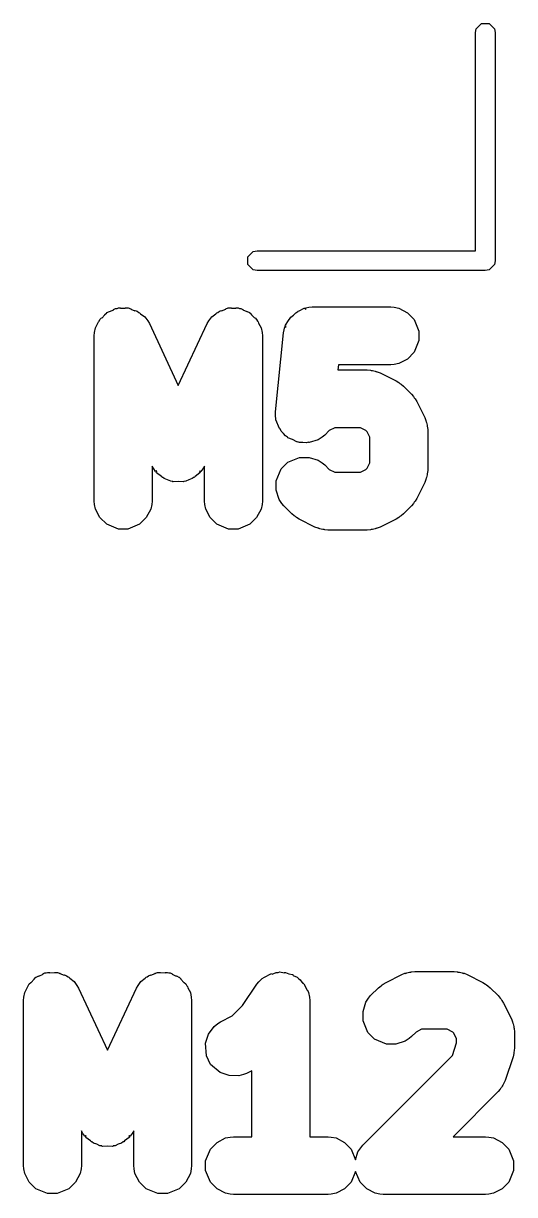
# Model space of a CAD drawing. Header units: millimetres. Extents: x 102.9 to 147, y -135 to -49.9.
# Drawn here: x 111.24 to 114.21, y -118.11 to -111.02 of the extents above; entities that cross this region are included whole.
import ezdxf

# ---------------------------------------------------------------- set-up
doc = ezdxf.new("R2010")
doc.units = ezdxf.units.MM
doc.layers.add('F.Silkscreen', color=41, linetype='CONTINUOUS', true_color=0xf2eda1)

msp = doc.modelspace()

# ---------------------------------------------------------------- linework, layer by layer
at = {"layer": 'F.Silkscreen', "linetype": 'CONTINUOUS'}
for p, q in [((113.9731, -111.057039), (114.005572, -111.024567)), ((114.005572, -111.024567), (114.051494, -111.024567)), ((114.051494, -111.024567), (114.083966, -111.057039)), ((113.968533, -111.08), (113.9731, -111.057039)), ((113.968533, -112.4), (113.968533, -111.08)), ((114.083966, -111.057039), (114.088533, -111.08)), ((114.088533, -111.08), (114.088533, -112.46)), ((112.5931, -112.437039), (112.625572, -112.404567)), ((112.5931, -112.482961), (112.5931, -112.437039)), ((112.625572, -112.404567), (112.648533, -112.4)), ((112.648533, -112.4), (113.968533, -112.4)), ((112.625572, -112.515433), (112.5931, -112.482961)), ((114.083966, -112.482961), (114.051494, -112.515433)), ((114.088533, -112.46), (114.083966, -112.482961)), ((112.648533, -112.52), (112.625572, -112.515433)), ((114.028533, -112.52), (112.648533, -112.52)), ((114.051494, -112.515433), (114.028533, -112.52)), ((111.710136, -112.807693), (111.728788, -112.787327)), ((111.727937, -112.786476), (111.7396, -112.774814)), ((111.728788, -112.787327), (111.727937, -112.786476)), ((111.7396, -112.774814), (111.740643, -112.774381)), ((111.740643, -112.774381), (111.741406, -112.773549)), ((111.741406, -112.773549), (111.756353, -112.766573)), ((111.756353, -112.766573), (111.756862, -112.767664)), ((111.756862, -112.767664), (111.782368, -112.757099)), ((111.781347, -112.75491), (111.793426, -112.749273)), ((111.782368, -112.757099), (111.781347, -112.75491)), ((111.793426, -112.749273), (111.802197, -112.748887)), ((111.802197, -112.748887), (111.810308, -112.745528)), ((111.810308, -112.745528), (111.823636, -112.745528)), ((111.823636, -112.745528), (111.823636, -112.747944)), ((111.823636, -112.747944), (111.851217, -112.746731)), ((111.851217, -112.746731), (111.851217, -112.745528)), ((111.851217, -112.745528), (111.86771, -112.745528)), ((111.86771, -112.745528), (111.868754, -112.74596)), ((111.868754, -112.74596), (111.869888, -112.745911)), ((111.869888, -112.745911), (111.869889, -112.745911)), ((111.869889, -112.745911), (111.885391, -112.751548)), ((111.885391, -112.751548), (111.884979, -112.75268)), ((111.884979, -112.75268), (111.910484, -112.763245)), ((111.910484, -112.763245), (111.911311, -112.760974)), ((111.911311, -112.760974), (111.923839, -112.76553)), ((111.923839, -112.76553), (111.933517, -112.772785)), ((111.933517, -112.772785), (111.938421, -112.774817)), ((111.938421, -112.774817), (111.944994, -112.78139)), ((111.944994, -112.78139), (111.970289, -112.800354)), ((112.374396, -112.800352), (112.399696, -112.781383)), ((112.399696, -112.781383), (112.406267, -112.774814)), ((112.406267, -112.774814), (112.411166, -112.772784)), ((112.411166, -112.772784), (112.420843, -112.76553)), ((112.420843, -112.76553), (112.43337, -112.760974)), ((112.43337, -112.760974), (112.434196, -112.763246)), ((112.434196, -112.763246), (112.459704, -112.75268)), ((112.459293, -112.751548), (112.474795, -112.745911)), ((112.459704, -112.75268), (112.459293, -112.751548)), ((112.474795, -112.745911), (112.475928, -112.74596)), ((112.475928, -112.74596), (112.476974, -112.745528)), ((112.476974, -112.745528), (112.493467, -112.745528)), ((112.493467, -112.745528), (112.493467, -112.746731)), ((112.493467, -112.746731), (112.521048, -112.747944)), ((112.521048, -112.747944), (112.521048, -112.745528)), ((112.521048, -112.745528), (112.534376, -112.745528)), ((112.534376, -112.745528), (112.542486, -112.748887)), ((112.542486, -112.748887), (112.551258, -112.749273)), ((112.551258, -112.749273), (112.563337, -112.75491)), ((112.563337, -112.75491), (112.562314, -112.7571)), ((112.562314, -112.7571), (112.587818, -112.767664)), ((112.587818, -112.767664), (112.588328, -112.766572)), ((112.588328, -112.766572), (112.603276, -112.773548)), ((112.603276, -112.773548), (112.604041, -112.774383)), ((112.604041, -112.774383), (112.605087, -112.774817)), ((112.605087, -112.774817), (112.616749, -112.786479)), ((112.616749, -112.786479), (112.615897, -112.78733)), ((112.615897, -112.78733), (112.634542, -112.807691)), ((112.852448, -112.801973), (112.868123, -112.789146)), ((112.868123, -112.789146), (112.882456, -112.774815)), ((112.882456, -112.774815), (112.895675, -112.767748)), ((112.895114, -112.767062), (112.896911, -112.765593)), ((112.895675, -112.767748), (112.895114, -112.767062)), ((112.896911, -112.765593), (112.903324, -112.763659)), ((112.903324, -112.763659), (112.933643, -112.747452)), ((112.933643, -112.747452), (112.938883, -112.746409)), ((112.938883, -112.746409), (112.940109, -112.752569)), ((112.940109, -112.752569), (112.945532, -112.750934)), ((112.944414, -112.745309), (112.962358, -112.74174)), ((112.945532, -112.750934), (112.944414, -112.745309)), ((112.962358, -112.74174), (112.981866, -112.739819)), ((112.981866, -112.739819), (113.458056, -112.739819)), ((113.458056, -112.739819), (113.477565, -112.74174)), ((113.477565, -112.74174), (113.506266, -112.747449)), ((113.506266, -112.747449), (113.557468, -112.774817)), ((113.557468, -112.774817), (113.598058, -112.815407)), ((111.66593, -112.89531), (111.671639, -112.866609)), ((111.671639, -112.866609), (111.68654, -112.838729)), ((111.68654, -112.838729), (111.68972, -112.829987)), ((111.68972, -112.829987), (111.693306, -112.82607)), ((111.693306, -112.82607), (111.699004, -112.815411)), ((111.699004, -112.815411), (111.708428, -112.805986)), ((111.708428, -112.805986), (111.710136, -112.807693)), ((111.970289, -112.800354), (111.9876, -112.823949)), ((111.9876, -112.823949), (111.997591, -112.840815)), ((111.997591, -112.840815), (112.172341, -113.21528)), ((112.172341, -113.21528), (112.347093, -112.840813)), ((112.347093, -112.840813), (112.357085, -112.823946)), ((112.357085, -112.823946), (112.374396, -112.800352)), ((112.634542, -112.807691), (112.636252, -112.805982)), ((112.636252, -112.805982), (112.645677, -112.815407)), ((112.645677, -112.815407), (112.65138, -112.826077)), ((112.65138, -112.826077), (112.654966, -112.829993)), ((112.654966, -112.829993), (112.654966, -112.829994)), ((112.654966, -112.829994), (112.65814, -112.838725)), ((112.65814, -112.838725), (112.673045, -112.866609)), ((112.673045, -112.866609), (112.678754, -112.89531)), ((112.811588, -112.878184), (112.816925, -112.860685)), ((112.816925, -112.860685), (112.822412, -112.862358)), ((112.818568, -112.855295), (112.820127, -112.850185)), ((112.824577, -112.857128), (112.818568, -112.855295)), ((112.820127, -112.850185), (112.839284, -112.821608)), ((112.822412, -112.862358), (112.824577, -112.857128)), ((112.839284, -112.821608), (112.841843, -112.815429)), ((112.841843, -112.815429), (112.843484, -112.813787)), ((112.843484, -112.813787), (112.844109, -112.814411)), ((112.844109, -112.814411), (112.852448, -112.801973)), ((113.598058, -112.815407), (113.627347, -112.886118)), ((111.664009, -112.914819), (111.66593, -112.89531)), ((111.664009, -113.914819), (111.664009, -112.914819)), ((112.678754, -112.89531), (112.680675, -112.914819)), ((112.680675, -112.914819), (112.680675, -113.914819)), ((112.760115, -113.373596), (112.807734, -112.897406)), ((112.807734, -112.897406), (112.811588, -112.878184)), ((113.627347, -112.886118), (113.627347, -112.94352)), ((113.627347, -112.94352), (113.598058, -113.014231)), ((113.557468, -113.054821), (113.506266, -113.082189)), ((113.598058, -113.014231), (113.557468, -113.054821)), ((113.140239, -113.089819), (113.137144, -113.120771)), ((113.137144, -113.120771), (113.315199, -113.120771)), ((113.458056, -113.089819), (113.140239, -113.089819)), ((113.315199, -113.120771), (113.334688, -113.122688)), ((113.334688, -113.122688), (113.338372, -113.12342)), ((113.338372, -113.12342), (113.338108, -113.124746)), ((113.338108, -113.124746), (113.346925, -113.12451)), ((113.346925, -113.12451), (113.355099, -113.126748)), ((113.355099, -113.126748), (113.363412, -113.128402)), ((113.363412, -113.128402), (113.371185, -113.132556)), ((113.371185, -113.132556), (113.371543, -113.131251)), ((113.371543, -113.131251), (113.375167, -113.132244)), ((113.375167, -113.132244), (113.393461, -113.139246)), ((113.393461, -113.139246), (113.488699, -113.186865)), ((113.477565, -113.087898), (113.458056, -113.089819)), ((113.506266, -113.082189), (113.477565, -113.087898)), ((113.488699, -113.186865), (113.50529, -113.197309)), ((113.50529, -113.197309), (113.511988, -113.202507)), ((113.511988, -113.202507), (113.519026, -113.20721)), ((113.519026, -113.20721), (113.534181, -113.219646)), ((113.534181, -113.219646), (113.5818, -113.267265)), ((113.5818, -113.267265), (113.594239, -113.282423)), ((113.594239, -113.282423), (113.598942, -113.289462)), ((113.598942, -113.289462), (113.604135, -113.296153)), ((113.604135, -113.296153), (113.614581, -113.312747)), ((113.614581, -113.312747), (113.6622, -113.407985)), ((112.760086, -113.3932), (112.760115, -113.373596)), ((112.762911, -113.422327), (112.760086, -113.3932)), ((112.785051, -113.476), (112.762911, -113.422327)), ((113.6622, -113.407985), (113.669207, -113.426297)), ((113.670199, -113.42992), (113.668895, -113.430276)), ((113.668895, -113.430276), (113.673045, -113.43804)), ((113.669207, -113.426297), (113.670199, -113.42992)), ((112.787563, -113.47907), (112.785051, -113.476)), ((112.789042, -113.477859), (112.787563, -113.47907)), ((112.794245, -113.490421), (112.789042, -113.477859)), ((112.808572, -113.504748), (112.794245, -113.490421)), ((112.821399, -113.520425), (112.808572, -113.504748)), ((113.08553, -113.487214), (113.057991, -113.514753)), ((113.118416, -113.470771), (113.08553, -113.487214)), ((113.273887, -113.470771), (113.118416, -113.470771)), ((113.306773, -113.487214), (113.273887, -113.470771)), ((113.314232, -113.494673), (113.306773, -113.487214)), ((113.330675, -113.527559), (113.314232, -113.494673)), ((113.673045, -113.43804), (113.674697, -113.446348)), ((113.674697, -113.446348), (113.676934, -113.454515)), ((113.676934, -113.454515), (113.676694, -113.463316)), ((113.676694, -113.463316), (113.67802, -113.463053)), ((113.67802, -113.463053), (113.678753, -113.466738)), ((113.678753, -113.466738), (113.680675, -113.486247)), ((113.680675, -113.486247), (113.680675, -113.724342)), ((112.821408, -113.520435), (112.821399, -113.520425)), ((112.833379, -113.526854), (112.821408, -113.520435)), ((112.832029, -113.528205), (112.833379, -113.526854)), ((112.834835, -113.531011), (112.832029, -113.528205)), ((112.862498, -113.542469), (112.834835, -113.531011)), ((112.888859, -113.556605), (112.862498, -113.542469)), ((112.892805, -113.556999), (112.888859, -113.556605)), ((112.892994, -113.555101), (112.892805, -113.556999)), ((112.905546, -113.5603), (112.892994, -113.555101)), ((112.925801, -113.5603), (112.905546, -113.5603)), ((112.94596, -113.562316), (112.925801, -113.5603)), ((112.945964, -113.562316), (112.94596, -113.562316)), ((112.958981, -113.558388), (112.945964, -113.562316)), ((112.958981, -113.5603), (112.958981, -113.558388)), ((112.962948, -113.5603), (112.958981, -113.5603)), ((113.018505, -113.543447), (112.962948, -113.5603)), ((113.042837, -113.527189), (113.018505, -113.543447)), ((113.057991, -113.514753), (113.042837, -113.527189)), ((113.330675, -113.68303), (113.330675, -113.527559)), ((112.023752, -113.719977), (112.014009, -113.703529)), ((112.014009, -113.703529), (112.014009, -113.914819)), ((112.330675, -113.703529), (112.320932, -113.719976)), ((112.330675, -113.914819), (112.330675, -113.703529)), ((112.794246, -113.720166), (112.834836, -113.679577)), ((112.834836, -113.679577), (112.905546, -113.650289)), ((112.905546, -113.650289), (112.962949, -113.650289)), ((112.962949, -113.650289), (113.018508, -113.667143)), ((113.018508, -113.667143), (113.04284, -113.683402)), ((113.04284, -113.683402), (113.057993, -113.695838)), ((113.057993, -113.695838), (113.08553, -113.723376)), ((113.30677, -113.723377), (113.314232, -113.715915)), ((113.314232, -113.715915), (113.330675, -113.68303)), ((112.035186, -113.735561), (112.023752, -113.719977)), ((112.039775, -113.732193), (112.035186, -113.735561)), ((112.038291, -113.739794), (112.043341, -113.736087)), ((112.041063, -113.743572), (112.038291, -113.739794)), ((112.043341, -113.736087), (112.039775, -113.732193)), ((112.070206, -113.765419), (112.041063, -113.743572)), ((112.074748, -113.770378), (112.070206, -113.765419)), ((112.076634, -113.771258), (112.074748, -113.770378)), ((112.076986, -113.770502), (112.076634, -113.771258)), ((112.087514, -113.778394), (112.076986, -113.770502)), ((112.107492, -113.785659), (112.087514, -113.778394)), ((112.126759, -113.79465), (112.107492, -113.785659)), ((112.237192, -113.785658), (112.217926, -113.79465)), ((112.257168, -113.778395), (112.237192, -113.785658)), ((112.267679, -113.770513), (112.257168, -113.778395)), ((112.268031, -113.771266), (112.267679, -113.770513)), ((112.269918, -113.770386), (112.268031, -113.771266)), ((112.269948, -113.770372), (112.269918, -113.770386)), ((112.274502, -113.765397), (112.269948, -113.770372)), ((112.303631, -113.743558), (112.274502, -113.765397)), ((112.304908, -113.732192), (112.301351, -113.736075)), ((112.301351, -113.736075), (112.306402, -113.73978)), ((112.306402, -113.73978), (112.303631, -113.743558)), ((112.309498, -113.73556), (112.304908, -113.732192)), ((112.320932, -113.719976), (112.309498, -113.73556)), ((112.764956, -113.790878), (112.794245, -113.720167)), ((112.794245, -113.720167), (112.794246, -113.720166)), ((113.08553, -113.723376), (113.118416, -113.739819)), ((113.118416, -113.739819), (113.273888, -113.739819)), ((113.273888, -113.739819), (113.30677, -113.723377)), ((113.669209, -113.784285), (113.6622, -113.802604)), ((113.673045, -113.772547), (113.668897, -113.780304)), ((113.668897, -113.780304), (113.670201, -113.780661)), ((113.670201, -113.780661), (113.669209, -113.784285)), ((113.674694, -113.764252), (113.673045, -113.772547)), ((113.676934, -113.756076), (113.674694, -113.764252)), ((113.678019, -113.74754), (113.676695, -113.747276)), ((113.676695, -113.747276), (113.676934, -113.756076)), ((113.678752, -113.743856), (113.678019, -113.74754)), ((113.680675, -113.724342), (113.678752, -113.743856)), ((112.126764, -113.794652), (112.126759, -113.79465)), ((112.138757, -113.795178), (112.126764, -113.794652)), ((112.138163, -113.796812), (112.138757, -113.795178)), ((112.141457, -113.79801), (112.138163, -113.796812)), ((112.141463, -113.798012), (112.141457, -113.79801)), ((112.172349, -113.796653), (112.141463, -113.798012)), ((112.203227, -113.79801), (112.172349, -113.796653)), ((112.206521, -113.796812), (112.203227, -113.79801)), ((112.217926, -113.79465), (112.205926, -113.795177)), ((112.205926, -113.795177), (112.206521, -113.796812)), ((112.764956, -113.848281), (112.764956, -113.790878)), ((112.781808, -113.903837), (112.764956, -113.848281)), ((113.6622, -113.802604), (113.614581, -113.897842)), ((111.66593, -113.934328), (111.664009, -113.914819)), ((112.014009, -113.914819), (112.012088, -113.934328)), ((112.332596, -113.934328), (112.330675, -113.914819)), ((112.680675, -113.914819), (112.678754, -113.934328)), ((112.798065, -113.928168), (112.781808, -113.903837)), ((112.810502, -113.943322), (112.798065, -113.928168)), ((113.59424, -113.928164), (113.5818, -113.943323)), ((113.598943, -113.921123), (113.59424, -113.928164)), ((113.604133, -113.914438), (113.598943, -113.921123)), ((113.614581, -113.897842), (113.604133, -113.914438)), ((111.671639, -113.963029), (111.66593, -113.934328)), ((111.699007, -114.014231), (111.671639, -113.963029)), ((112.006379, -113.963029), (111.979011, -114.014231)), ((112.012088, -113.934328), (112.006379, -113.963029)), ((112.338305, -113.963029), (112.332596, -113.934328)), ((112.365673, -114.014231), (112.338305, -113.963029)), ((112.673045, -113.963029), (112.645677, -114.014231)), ((112.678754, -113.934328), (112.673045, -113.963029)), ((112.858121, -113.990942), (112.810502, -113.943322)), ((112.873276, -114.003379), (112.858121, -113.990942)), ((113.534182, -113.990942), (113.519025, -114.003381)), ((113.5818, -113.943323), (113.534182, -113.990942)), ((111.739597, -114.054821), (111.699007, -114.014231)), ((111.810308, -114.08411), (111.739597, -114.054821)), ((111.938421, -114.054821), (111.86771, -114.08411)), ((111.979011, -114.014231), (111.938421, -114.054821)), ((112.406263, -114.054821), (112.365673, -114.014231)), ((112.476974, -114.08411), (112.406263, -114.054821)), ((112.605087, -114.054821), (112.534376, -114.08411)), ((112.645677, -114.014231), (112.605087, -114.054821)), ((112.880311, -114.008079), (112.873276, -114.003379)), ((112.887013, -114.013281), (112.880311, -114.008079)), ((112.903604, -114.023725), (112.887013, -114.013281)), ((112.998842, -114.071344), (112.903604, -114.023725)), ((113.017154, -114.078351), (112.998842, -114.071344)), ((113.393461, -114.071344), (113.375142, -114.078353)), ((113.488699, -114.023725), (113.393461, -114.071344)), ((113.505294, -114.013278), (113.488699, -114.023725)), ((113.511983, -114.008085), (113.505294, -114.013278)), ((113.519025, -114.003381), (113.511983, -114.008085)), ((111.86771, -114.08411), (111.810308, -114.08411)), ((112.534376, -114.08411), (112.476974, -114.08411)), ((113.020777, -114.079343), (113.017154, -114.078351)), ((113.021133, -114.078039), (113.020777, -114.079343)), ((113.028897, -114.082189), (113.021133, -114.078039)), ((113.037205, -114.083841), (113.028897, -114.082189)), ((113.045372, -114.086078), (113.037205, -114.083841)), ((113.054173, -114.085838), (113.045372, -114.086078)), ((113.05391, -114.087164), (113.054173, -114.085838)), ((113.057595, -114.087897), (113.05391, -114.087164)), ((113.077104, -114.089819), (113.057595, -114.087897)), ((113.315199, -114.089819), (113.077104, -114.089819)), ((113.334713, -114.087896), (113.315199, -114.089819)), ((113.338397, -114.087163), (113.334713, -114.087896)), ((113.346933, -114.086078), (113.338133, -114.085839)), ((113.338133, -114.085839), (113.338397, -114.087163)), ((113.355109, -114.083838), (113.346933, -114.086078)), ((113.363404, -114.082189), (113.355109, -114.083838)), ((113.371161, -114.078041), (113.363404, -114.082189)), ((113.371518, -114.079345), (113.371161, -114.078041)), ((113.375142, -114.078353), (113.371518, -114.079345)), ((112.775542, -116.765528), (112.787248, -116.763187)), ((112.787248, -116.763187), (112.813284, -116.768337)), ((113.561939, -116.765793), (113.570104, -116.763558)), ((113.570104, -116.763558), (113.578922, -116.763795)), ((113.578659, -116.762467), (113.582344, -116.761735)), ((113.578922, -116.763795), (113.578659, -116.762467)), ((113.582344, -116.761735), (113.601828, -116.759819)), ((113.601828, -116.759819), (113.839923, -116.759819)), ((113.839923, -116.759819), (113.859412, -116.761736)), ((113.859412, -116.761736), (113.863096, -116.762468)), ((113.863096, -116.762468), (113.862832, -116.763794)), ((113.862832, -116.763794), (113.871649, -116.763558)), ((113.871649, -116.763558), (113.879823, -116.765796)), ((111.265649, -116.84607), (111.271347, -116.835411)), ((111.271347, -116.835411), (111.280771, -116.825986)), ((111.280771, -116.825986), (111.282479, -116.827693)), ((111.282479, -116.827693), (111.301131, -116.807327)), ((111.30028, -116.806476), (111.311943, -116.794814)), ((111.301131, -116.807327), (111.30028, -116.806476)), ((111.311943, -116.794814), (111.312986, -116.794381)), ((111.312986, -116.794381), (111.313749, -116.793549)), ((111.313749, -116.793549), (111.328696, -116.786573)), ((111.328696, -116.786573), (111.329205, -116.787664)), ((111.329205, -116.787664), (111.354711, -116.777099)), ((111.35369, -116.77491), (111.365769, -116.769273)), ((111.354711, -116.777099), (111.35369, -116.77491)), ((111.365769, -116.769273), (111.37454, -116.768887)), ((111.37454, -116.768887), (111.382651, -116.765528)), ((111.382651, -116.765528), (111.395979, -116.765528)), ((111.395979, -116.765528), (111.395979, -116.767944)), ((111.395979, -116.767944), (111.42356, -116.766731)), ((111.42356, -116.766731), (111.42356, -116.765528)), ((111.42356, -116.765528), (111.440053, -116.765528)), ((111.440053, -116.765528), (111.441097, -116.76596)), ((111.441097, -116.76596), (111.442231, -116.765911)), ((111.442231, -116.765911), (111.442232, -116.765911)), ((111.442232, -116.765911), (111.457734, -116.771548)), ((111.457734, -116.771548), (111.457322, -116.77268)), ((111.457322, -116.77268), (111.482827, -116.783245)), ((111.482827, -116.783245), (111.483654, -116.780974)), ((111.483654, -116.780974), (111.496182, -116.78553)), ((111.496182, -116.78553), (111.50586, -116.792785)), ((111.50586, -116.792785), (111.510764, -116.794817)), ((111.510764, -116.794817), (111.517337, -116.80139)), ((111.517337, -116.80139), (111.542632, -116.820354)), ((111.542632, -116.820354), (111.559943, -116.843949)), ((111.929428, -116.843946), (111.946739, -116.820352)), ((111.946739, -116.820352), (111.972039, -116.801383)), ((111.972039, -116.801383), (111.97861, -116.794814)), ((111.97861, -116.794814), (111.983509, -116.792784)), ((111.983509, -116.792784), (111.993186, -116.78553)), ((111.993186, -116.78553), (112.005713, -116.780974)), ((112.005713, -116.780974), (112.006539, -116.783246)), ((112.006539, -116.783246), (112.032047, -116.77268)), ((112.031636, -116.771548), (112.047138, -116.765911)), ((112.032047, -116.77268), (112.031636, -116.771548)), ((112.047138, -116.765911), (112.048271, -116.76596)), ((112.048271, -116.76596), (112.049317, -116.765528)), ((112.049317, -116.765528), (112.06581, -116.765528)), ((112.06581, -116.765528), (112.06581, -116.766731)), ((112.06581, -116.766731), (112.093391, -116.767944)), ((112.093391, -116.767944), (112.093391, -116.765528)), ((112.093391, -116.765528), (112.106719, -116.765528)), ((112.106719, -116.765528), (112.114829, -116.768887)), ((112.114829, -116.768887), (112.123601, -116.769273)), ((112.123601, -116.769273), (112.13568, -116.77491)), ((112.13568, -116.77491), (112.134657, -116.7771)), ((112.134657, -116.7771), (112.160161, -116.787664)), ((112.160161, -116.787664), (112.160671, -116.786572)), ((112.160671, -116.786572), (112.175619, -116.793548)), ((112.175619, -116.793548), (112.176384, -116.794383)), ((112.176384, -116.794383), (112.17743, -116.794817)), ((112.17743, -116.794817), (112.189092, -116.806479)), ((112.189092, -116.806479), (112.18824, -116.80733)), ((112.18824, -116.80733), (112.206885, -116.827691)), ((112.206885, -116.827691), (112.208595, -116.825982)), ((112.208595, -116.825982), (112.21802, -116.835407)), ((112.21802, -116.835407), (112.223723, -116.846077)), ((112.646695, -116.837746), (112.659116, -116.822579)), ((112.659116, -116.822579), (112.679787, -116.801865)), ((112.679787, -116.801865), (112.69284, -116.794869)), ((112.69284, -116.794869), (112.692899, -116.794811)), ((112.692899, -116.794811), (112.693121, -116.794718)), ((112.693121, -116.794718), (112.730952, -116.774445)), ((112.730952, -116.774445), (112.738524, -116.77293)), ((112.738524, -116.77293), (112.739075, -116.775686)), ((112.739075, -116.775686), (112.763603, -116.765528)), ((112.763603, -116.765528), (112.775542, -116.765528)), ((112.813284, -116.768337), (112.813284, -116.765528)), ((112.813284, -116.765528), (112.821005, -116.765528)), ((112.821005, -116.765528), (112.841043, -116.773828)), ((112.841043, -116.773828), (112.862326, -116.778038)), ((112.862326, -116.778038), (112.868751, -116.782321)), ((112.868751, -116.782321), (112.867192, -116.784659)), ((112.867192, -116.784659), (112.891716, -116.794817)), ((112.891716, -116.794817), (112.900158, -116.803259)), ((112.900158, -116.803259), (112.910091, -116.809881)), ((112.910091, -116.809881), (112.924859, -116.831933)), ((112.924859, -116.831933), (112.926846, -116.829947)), ((112.926846, -116.829947), (112.932306, -116.835407)), ((112.932306, -116.835407), (112.952551, -116.873283)), ((113.41174, -116.836355), (113.428328, -116.825913)), ((113.428328, -116.825913), (113.523566, -116.778294)), ((113.523566, -116.778294), (113.541854, -116.771294)), ((113.541854, -116.771294), (113.545477, -116.770301)), ((113.545477, -116.770301), (113.545834, -116.771605)), ((113.545834, -116.771605), (113.553613, -116.76745)), ((113.553613, -116.76745), (113.561939, -116.765793)), ((113.879823, -116.765796), (113.888136, -116.76745)), ((113.888136, -116.76745), (113.895909, -116.771604)), ((113.895909, -116.771604), (113.896267, -116.770299)), ((113.896267, -116.770299), (113.899891, -116.771292)), ((113.899891, -116.771292), (113.918185, -116.778294)), ((113.918185, -116.778294), (114.013423, -116.825913)), ((114.013423, -116.825913), (114.030014, -116.836357)), ((111.238273, -116.91531), (111.243982, -116.886609)), ((111.243982, -116.886609), (111.258883, -116.858729)), ((111.258883, -116.858729), (111.262063, -116.849987)), ((111.262063, -116.849987), (111.265649, -116.84607)), ((111.559943, -116.843949), (111.569934, -116.860815)), ((111.569934, -116.860815), (111.744684, -117.23528)), ((111.744684, -117.23528), (111.919436, -116.860813)), ((111.919436, -116.860813), (111.929428, -116.843946)), ((112.223723, -116.846077), (112.227309, -116.849993)), ((112.227309, -116.849993), (112.227309, -116.849994)), ((112.227309, -116.849994), (112.230483, -116.858725)), ((112.230483, -116.858725), (112.245388, -116.886609)), ((112.245388, -116.886609), (112.251097, -116.91531)), ((112.561069, -116.966185), (112.646695, -116.837746)), ((112.952551, -116.873283), (112.952679, -116.873474)), ((112.952679, -116.873474), (112.95268, -116.873479)), ((112.95268, -116.873479), (112.952694, -116.873551)), ((112.952694, -116.873551), (112.959674, -116.886609)), ((112.959674, -116.886609), (112.965383, -116.91531)), ((113.322791, -116.921467), (113.335227, -116.906313)), ((113.335227, -116.906313), (113.382846, -116.858694)), ((113.382846, -116.858694), (113.397999, -116.846259)), ((113.397999, -116.846259), (113.405043, -116.841551)), ((113.405043, -116.841551), (113.41174, -116.836355)), ((114.030014, -116.836357), (114.036712, -116.841555)), ((114.036712, -116.841555), (114.04375, -116.846258)), ((114.04375, -116.846258), (114.058905, -116.858694)), ((114.058905, -116.858694), (114.106524, -116.906313)), ((114.106524, -116.906313), (114.118963, -116.921471)), ((111.236352, -116.934819), (111.238273, -116.91531)), ((111.236352, -117.934819), (111.236352, -116.934819)), ((112.251097, -116.91531), (112.253018, -116.934819)), ((112.253018, -116.934819), (112.253018, -117.934819)), ((112.498164, -117.02909), (112.561069, -116.966185)), ((112.965383, -116.91531), (112.967304, -116.934819)), ((112.967304, -116.934819), (112.967304, -117.759819)), ((113.28968, -117.001356), (113.306533, -116.945799)), ((113.306533, -116.945799), (113.322791, -116.921467)), ((114.118963, -116.921471), (114.123666, -116.92851)), ((114.123666, -116.92851), (114.128859, -116.935201)), ((114.128859, -116.935201), (114.139305, -116.951795)), ((114.139305, -116.951795), (114.186924, -117.047033)), ((112.428328, -117.064008), (112.498164, -117.02909)), ((113.28968, -117.058758), (113.28968, -117.001356)), ((114.186924, -117.047033), (114.193931, -117.065345)), ((112.355062, -117.139771), (112.388619, -117.092394)), ((112.388619, -117.092394), (112.411737, -117.074452)), ((112.411737, -117.074452), (112.428328, -117.064008)), ((113.318969, -117.129469), (113.28968, -117.058758)), ((113.64314, -117.109819), (113.610254, -117.126262)), ((113.798611, -117.109819), (113.64314, -117.109819)), ((113.831497, -117.126262), (113.798611, -117.109819)), ((114.194923, -117.068968), (114.193619, -117.069324)), ((114.193619, -117.069324), (114.197769, -117.077088)), ((114.193931, -117.065345), (114.194923, -117.068968)), ((114.197769, -117.077088), (114.199421, -117.085396)), ((114.199421, -117.085396), (114.201658, -117.093563)), ((114.201658, -117.093563), (114.201418, -117.102364)), ((114.201418, -117.102364), (114.202744, -117.102101)), ((114.202744, -117.102101), (114.203477, -117.105786)), ((114.203477, -117.105786), (114.205399, -117.125295)), ((112.33691, -117.194228), (112.355062, -117.139771)), ((113.359559, -117.170059), (113.318969, -117.129469)), ((113.43027, -117.199348), (113.359559, -117.170059)), ((113.543229, -117.182495), (113.487672, -117.199348)), ((113.567561, -117.166237), (113.543229, -117.182495)), ((113.582715, -117.153801), (113.567561, -117.166237)), ((113.610254, -117.126262), (113.582715, -117.153801)), ((113.838956, -117.133721), (113.831497, -117.126262)), ((113.855399, -117.166607), (113.838956, -117.133721)), ((113.855399, -117.192134), (113.855399, -117.166607)), ((114.205399, -117.125295), (114.205399, -117.220533)), ((112.342336, -117.270571), (112.33691, -117.194228)), ((113.487672, -117.199348), (113.43027, -117.199348)), ((113.829824, -117.268856), (113.855399, -117.192134)), ((114.200765, -117.256755), (114.196418, -117.275874)), ((114.201823, -117.248356), (114.200765, -117.256755)), ((114.203477, -117.240045), (114.201823, -117.248356)), ((114.205399, -117.220533), (114.203477, -117.240045)), ((112.368007, -117.321913), (112.342336, -117.270571)), ((112.368008, -117.321914), (112.368007, -117.321913)), ((112.425828, -117.372061), (112.368008, -117.321914)), ((113.287608, -117.811075), (113.829824, -117.268856)), ((114.196418, -117.275874), (114.148799, -117.41873)), ((112.480285, -117.390213), (112.425828, -117.372061)), ((112.538319, -117.391793), (112.480285, -117.390213)), ((112.566543, -117.384064), (112.538319, -117.391793)), ((112.584852, -117.377058), (112.566543, -117.384064)), ((112.617304, -117.360832), (112.584852, -117.377058)), ((112.617304, -117.759819), (112.617304, -117.360832)), ((114.118965, -117.471973), (114.106524, -117.487134)), ((114.121052, -117.468849), (114.118965, -117.471973)), ((114.126319, -117.462047), (114.119927, -117.468098)), ((114.119927, -117.468098), (114.121052, -117.468849)), ((114.13051, -117.454692), (114.126319, -117.462047)), ((114.135215, -117.447653), (114.13051, -117.454692)), ((114.137768, -117.439234), (114.135215, -117.447653)), ((114.138941, -117.439903), (114.137768, -117.439234)), ((114.140801, -117.436641), (114.138941, -117.439903)), ((114.148799, -117.41873), (114.140801, -117.436641)), ((114.106524, -117.487134), (113.83384, -117.759819)), ((111.596095, -117.739977), (111.586352, -117.723529)), ((111.586352, -117.723529), (111.586352, -117.934819)), ((111.607529, -117.755561), (111.596095, -117.739977)), ((111.612118, -117.752193), (111.607529, -117.755561)), ((111.610634, -117.759794), (111.615684, -117.756087)), ((111.615684, -117.756087), (111.612118, -117.752193)), ((111.877251, -117.752192), (111.873694, -117.756075)), ((111.873694, -117.756075), (111.878745, -117.75978)), ((111.881841, -117.75556), (111.877251, -117.752192)), ((111.893275, -117.739976), (111.881841, -117.75556)), ((111.903018, -117.723529), (111.893275, -117.739976)), ((111.903018, -117.934819), (111.903018, -117.723529)), ((111.613406, -117.763572), (111.610634, -117.759794)), ((111.642549, -117.785419), (111.613406, -117.763572)), ((111.647091, -117.790378), (111.642549, -117.785419)), ((111.648977, -117.791258), (111.647091, -117.790378)), ((111.649329, -117.790502), (111.648977, -117.791258)), ((111.659857, -117.798394), (111.649329, -117.790502)), ((111.679835, -117.805659), (111.659857, -117.798394)), ((111.699102, -117.81465), (111.679835, -117.805659)), ((111.699107, -117.814652), (111.699102, -117.81465)), ((111.7111, -117.815178), (111.699107, -117.814652)), ((111.710506, -117.816812), (111.7111, -117.815178)), ((111.7138, -117.81801), (111.710506, -117.816812)), ((111.713806, -117.818012), (111.7138, -117.81801)), ((111.744692, -117.816653), (111.713806, -117.818012)), ((111.77557, -117.81801), (111.744692, -117.816653)), ((111.778864, -117.816812), (111.77557, -117.81801)), ((111.790269, -117.81465), (111.778269, -117.815177)), ((111.778269, -117.815177), (111.778864, -117.816812)), ((111.809535, -117.805658), (111.790269, -117.81465)), ((111.829511, -117.798395), (111.809535, -117.805658)), ((111.840022, -117.790513), (111.829511, -117.798395)), ((111.840374, -117.791266), (111.840022, -117.790513)), ((111.842261, -117.790386), (111.840374, -117.791266)), ((111.842291, -117.790372), (111.842261, -117.790386)), ((111.846845, -117.785397), (111.842291, -117.790372)), ((111.875974, -117.763558), (111.846845, -117.785397)), ((111.878745, -117.75978), (111.875974, -117.763558)), ((112.366588, -117.835407), (112.407178, -117.794817)), ((112.407178, -117.794817), (112.45838, -117.767449)), ((112.45838, -117.767449), (112.487081, -117.76174)), ((112.487081, -117.76174), (112.50659, -117.759819)), ((112.50659, -117.759819), (112.617304, -117.759819)), ((112.967304, -117.759819), (113.078018, -117.759819)), ((113.078018, -117.759819), (113.097527, -117.76174)), ((113.097527, -117.76174), (113.126228, -117.767449)), ((113.126228, -117.767449), (113.17743, -117.794817)), ((113.17743, -117.794817), (113.21802, -117.835407)), ((113.258914, -117.850561), (113.275172, -117.826229)), ((113.275172, -117.826229), (113.287608, -117.811075)), ((113.83384, -117.759819), (114.030399, -117.759819)), ((114.030399, -117.759819), (114.049908, -117.76174)), ((114.049908, -117.76174), (114.078609, -117.767449)), ((114.078609, -117.767449), (114.129811, -117.794817)), ((114.129811, -117.794817), (114.170401, -117.835407)), ((112.337299, -117.906118), (112.366588, -117.835407)), ((113.21802, -117.835407), (113.244279, -117.898804)), ((113.244279, -117.898804), (113.258914, -117.850561)), ((114.170401, -117.835407), (114.19969, -117.906118)), ((111.238273, -117.954328), (111.236352, -117.934819)), ((111.243982, -117.983029), (111.238273, -117.954328)), ((111.584431, -117.954328), (111.578722, -117.983029)), ((111.586352, -117.934819), (111.584431, -117.954328)), ((111.904939, -117.954328), (111.903018, -117.934819)), ((111.910648, -117.983029), (111.904939, -117.954328)), ((112.251097, -117.954328), (112.245388, -117.983029)), ((112.253018, -117.934819), (112.251097, -117.954328)), ((112.337299, -117.96352), (112.337299, -117.906118)), ((112.366588, -118.034231), (112.337299, -117.96352)), ((114.19969, -117.96352), (114.170401, -118.034231)), ((114.19969, -117.906118), (114.19969, -117.96352)), ((111.27135, -118.034231), (111.243982, -117.983029)), ((111.31194, -118.074821), (111.27135, -118.034231)), ((111.551354, -118.034231), (111.510764, -118.074821)), ((111.578722, -117.983029), (111.551354, -118.034231)), ((111.938016, -118.034231), (111.910648, -117.983029)), ((111.978606, -118.074821), (111.938016, -118.034231)), ((112.21802, -118.034231), (112.17743, -118.074821)), ((112.245388, -117.983029), (112.21802, -118.034231)), ((112.407178, -118.074821), (112.366588, -118.034231)), ((113.21802, -118.034231), (113.17743, -118.074821)), ((113.244684, -117.969855), (113.21802, -118.034231)), ((113.271351, -118.034233), (113.244684, -117.969855)), ((113.311941, -118.074822), (113.271351, -118.034233)), ((114.170401, -118.034231), (114.129811, -118.074821)), ((111.382651, -118.10411), (111.31194, -118.074821)), ((111.440053, -118.10411), (111.382651, -118.10411)), ((111.510764, -118.074821), (111.440053, -118.10411)), ((112.049317, -118.10411), (111.978606, -118.074821)), ((112.106719, -118.10411), (112.049317, -118.10411)), ((112.17743, -118.074821), (112.106719, -118.10411)), ((112.45838, -118.102189), (112.407178, -118.074821)), ((112.487081, -118.107898), (112.45838, -118.102189)), ((112.50659, -118.109819), (112.487081, -118.107898)), ((113.078018, -118.109819), (112.50659, -118.109819)), ((113.097527, -118.107898), (113.078018, -118.109819)), ((113.126228, -118.102189), (113.097527, -118.107898)), ((113.17743, -118.074821), (113.126228, -118.102189)), ((113.363142, -118.102189), (113.311941, -118.074822)), ((113.391843, -118.107898), (113.363142, -118.102189)), ((113.411352, -118.109819), (113.391843, -118.107898)), ((114.030399, -118.109819), (113.411352, -118.109819)), ((114.049908, -118.107898), (114.030399, -118.109819)), ((114.078609, -118.102189), (114.049908, -118.107898)), ((114.129811, -118.074821), (114.078609, -118.102189))]:
    msp.add_line(p, q, dxfattribs=at)

doc.saveas('drawing.dxf')
